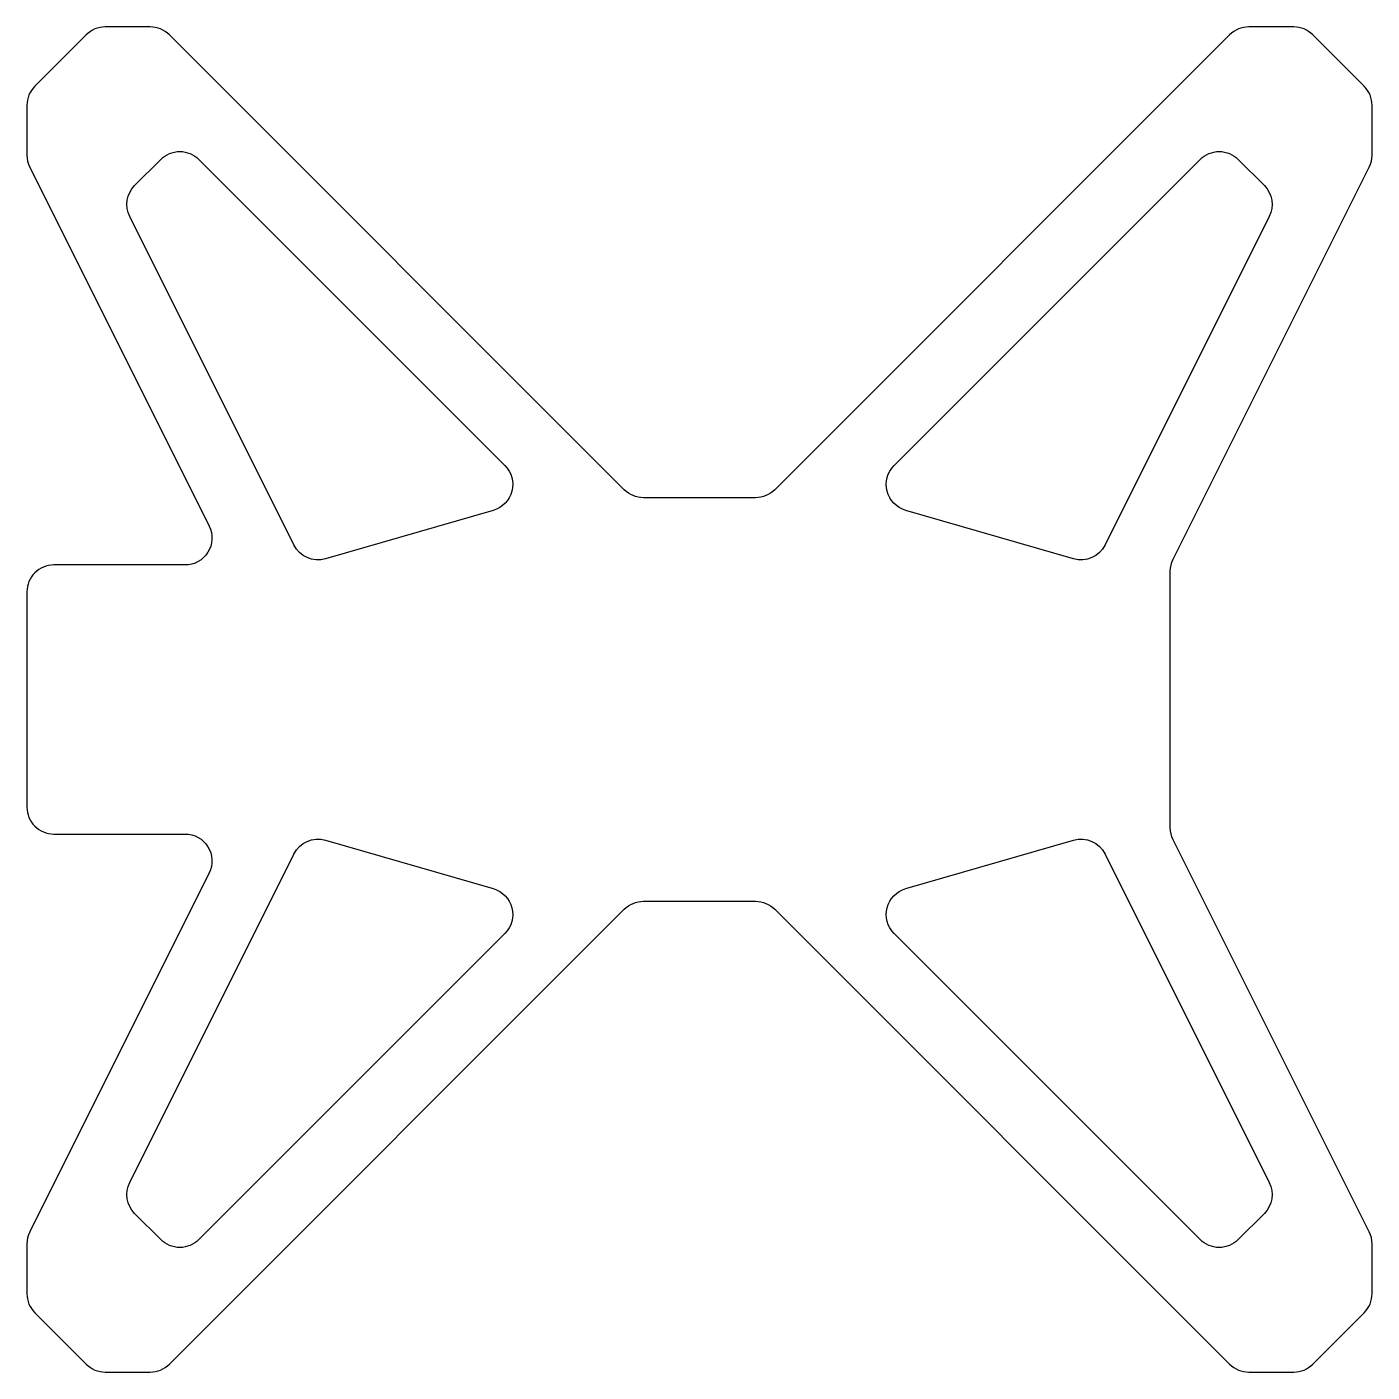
# Model space of a CAD drawing. Header units: millimetres. Extents: x -50 to 50, y -50 to 50.
import ezdxf

# ---------------------------------------------------------------- set-up
doc = ezdxf.new("R2010")
doc.units = ezdxf.units.MM

msp = doc.modelspace()

# ---------------------------------------------------------------- linework, layer by layer
for points in [[(49.41, -45.59, 0.198912), (50, -44.17), (50, -40.47, 0.116434), (49.79, -39.58), (35.21, -10.42, -0.116434), (35, -9.53), (35, 9.53, -0.116434), (35.21, 10.42), (49.79, 39.58, 0.116434), (50, 40.47), (50, 44.17, 0.198912), (49.41, 45.59), (45.59, 49.41, 0.198912), (44.17, 50), (40.83, 50, 0.198912), (39.41, 49.41), (5.59, 15.59, -0.198912), (4.17, 15), (-4.17, 15, -0.198912), (-5.59, 15.59), (-39.41, 49.41, 0.198912), (-40.83, 50), (-44.17, 50, 0.198912), (-45.59, 49.41), (-49.41, 45.59, 0.198912), (-50, 44.17), (-50, 40.47, 0.116434), (-49.79, 39.58), (-36.45, 12.89, -0.557537), (-38.24, 10), (-48, 10, 0.414214), (-50, 8), (-50, -8, 0.414214), (-48, -10), (-38.24, -10, -0.557537), (-36.45, -12.89), (-49.79, -39.58, 0.116434), (-50, -40.47), (-50, -44.17, 0.198912), (-49.41, -45.59), (-45.59, -49.41, 0.198912), (-44.17, -50), (-40.83, -50, 0.198912), (-39.41, -49.41), (-5.59, -15.59, -0.198912), (-4.17, -15), (4.17, -15, -0.198912), (5.59, -15.59), (39.41, -49.41, 0.198912), (40.83, -50), (44.17, -50, 0.198912), (45.59, -49.41)], [(-37.22, 40.15), (-14.47, 17.4, -0.571049), (-15.33, 14.06), (-27.81, 10.46, -0.361605), (-30.15, 11.49), (-42.36, 35.9, -0.322823), (-41.99, 38.21), (-40.05, 40.15, -0.414214)], [(40.05, 40.15), (41.99, 38.21, -0.322823), (42.36, 35.9), (30.15, 11.49, -0.361605), (27.81, 10.46), (15.33, 14.06, -0.571049), (14.47, 17.4), (37.22, 40.15, -0.414214)], [(-14.47, -17.4), (-37.22, -40.15, -0.414214), (-40.05, -40.15), (-41.99, -38.21, -0.322823), (-42.36, -35.9), (-30.15, -11.49, -0.361605), (-27.81, -10.46), (-15.33, -14.06, -0.571049)], [(41.99, -38.21), (40.05, -40.15, -0.414214), (37.22, -40.15), (14.47, -17.4, -0.571049), (15.33, -14.06), (27.81, -10.46, -0.361605), (30.15, -11.49), (42.36, -35.9, -0.322823)]]:
    msp.add_lwpolyline(points, format="xyb", close=True)

doc.saveas('drawing.dxf')
